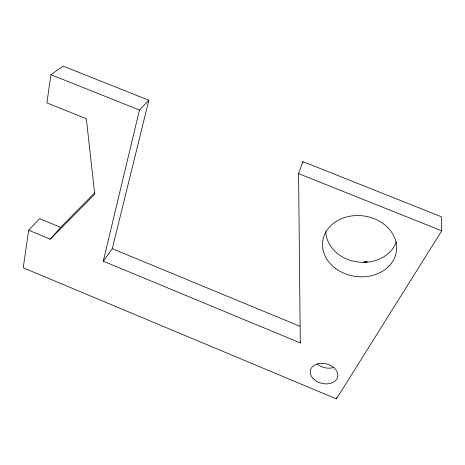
<?xml version="1.0" encoding="UTF-8"?>
<svg xmlns="http://www.w3.org/2000/svg" width="465" height="465" viewBox="0 0 465 465"><rect width="100%" height="100%" fill="white"/><g stroke="black" fill="none" stroke-linecap="round" stroke-linejoin="round"><path stroke-width="0.7" d="M366.193 262.638L366.362 261.406L364.479 261.609L363.735 262.533M365.072 262.615L365.24 261.382M28.638 230.222L23.25 267.788L336.41 398.889L441.75 230.826L441.308 216.725L302.86 161.588L298.577 173.625L300.291 342.932L103.282 261.191L139.453 110.06L148.852 100.254L63.118 66.111L50.941 74.696L46.895 102.899L86.356 118.773L94.697 194.248L50.237 239.184L28.638 230.222L39.606 218.655L60.636 227.35L94.825 192.719M336.41 398.889L336.625 397.505M300.291 342.932L300.617 341.566M103.282 261.191L112.268 248.694L148.852 100.254M50.237 239.184L60.636 227.35M366.362 261.406L367.455 261.812M50.941 74.696L139.453 110.06M298.577 173.625L441.75 230.826M112.268 248.694L299.873 326.25M302.86 161.588L302.872 163.041M396.308 241.783A36.008 29.952 6.9 0 1 357.143 261.911A36.008 29.952 6.9 0 1 325.825 231.576M333.922 367.408A13.63 9.905 13.8 0 1 317.281 363.956M335.591 268.456A37.183 30.51 7.8 0 0 396.041 253.274A37.183 30.51 7.8 0 0 347.082 216.818A37.183 30.51 7.8 0 0 335.591 268.456M313.073 378.452A14.02 9.998 14.2 0 0 336.8 379.062A14.02 9.998 14.2 0 0 322.292 363.339A14.02 9.998 14.2 0 0 313.073 378.452"/></g></svg>
